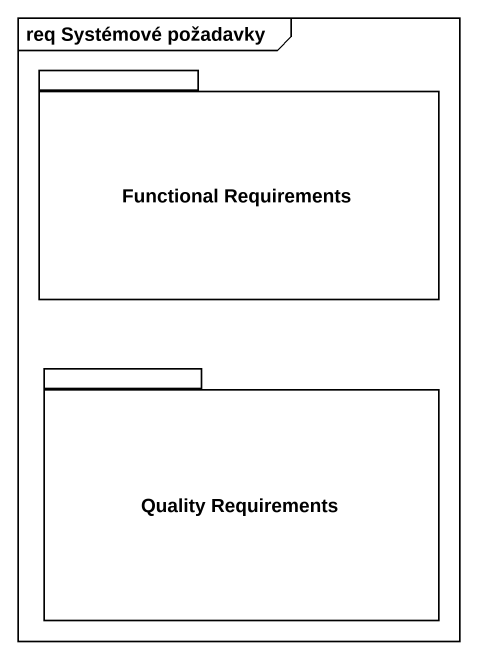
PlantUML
@startuml
mainframe req Systémové požadavky
package "Functional Requirements" as Functional_Requirements {
}
package "Quality Requirements" as Quality_Requirements {
}
@enduml
